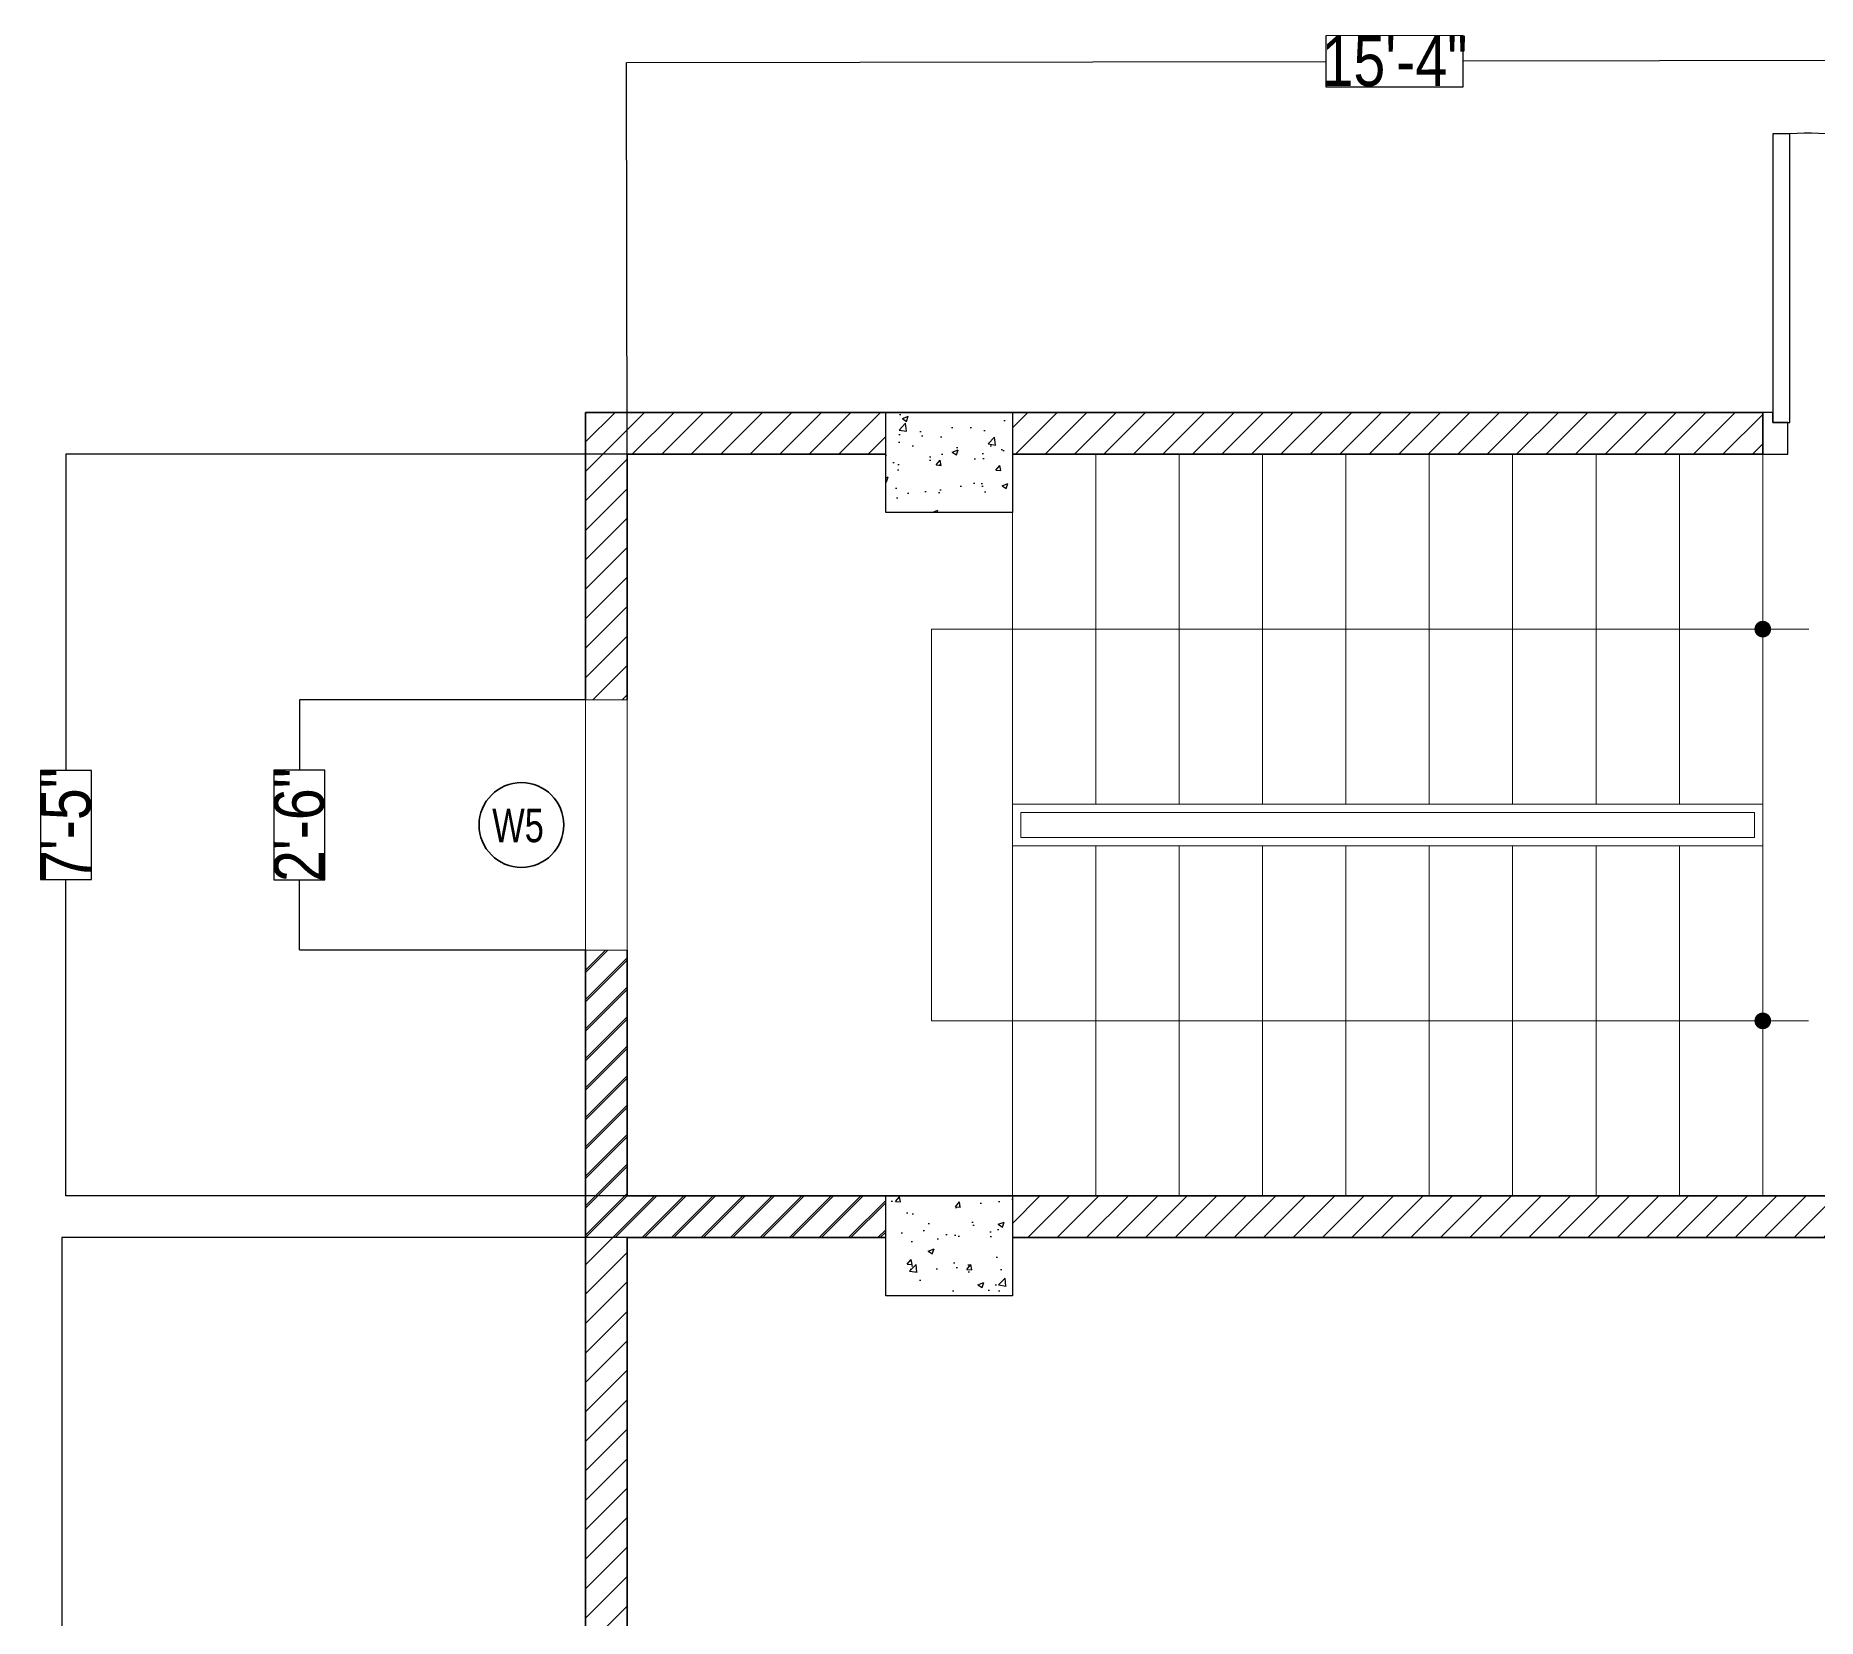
# Model space of a CAD drawing. Header units: feet. Extents: x 148946 to 3067997, y -35197 to 1690597.
# Drawn here: x 259303 to 473004, y 1443466 to 1633377 of the extents above; entities that cross this region are included whole.
import ezdxf

# ---------------------------------------------------------------- set-up
doc = ezdxf.new("R2010")
doc.units = ezdxf.units.FT
doc.header["$MEASUREMENT"] = 0
doc.header["$PDMODE"] = 35
doc.header["$PDSIZE"] = -10
for name, color, linetype, lineweight in [('A-brick wall', 7, 'Continuous', 35), ('A-RAIL', 31, 'Continuous', 18), ('A-STAIR', 240, 'Continuous', 18), ('A-Text', 255, 'Continuous', 18), ('A-window sill', 66, 'Continuous', 15), ('col', 1, 'Continuous', 30), ('DIM', 13, 'Continuous', 9), ('FOOTING', 50, 'Continuous', 25), ('Glass', 209, 'Continuous', 5), ('Hach', 252, 'Continuous', 5), ('Hatch', 252, 'Continuous', 5)]:
    doc.layers.add(name, color=color, linetype=linetype, lineweight=lineweight)
doc.styles.add('ARIAL', font='arial.ttf', dxfattribs={"width": 0.9})
doc.styles.get("Standard").update_dxf_attribs({"font": 'ARIALN.TTF'})
doc.dimstyles.new('latest', dxfattribs={"dimtxt": 960, "dimasz": 4, "dimexe": 2, "dimexo": 1.5, "dimgap": -1.5, "dimtad": 0, "dimdec": 1, "dimlfac": 0.001, "dimzin": 3, "dimdsep": 46, "dimlunit": 4, "dimtxsty": 'Standard', "dimcen": 0.09, "dimdle": 4, "dimclrd": 256, "dimclre": 256, "dimclrt": 7, "dimadec": 0, "dimazin": 0, "dimtfac": 600, "dimtdec": 1, "dimtofl": 0, "dimtmove": 2, "dimatfit": 3, "dimfxl": 2, "dimfrac": 1, "dimtolj": 1, "dimtzin": 0, "dimlwd": -1, "dimlwe": -1, "dimarcsym": 0})
pattern_1 = [(45, (35257, 6021628.3), (-1767.767, 1767.767), [])]
pattern_2 = [(50, (35257, 6021628.3), (7172.602, -627.521), [750, -8250]), (355, (35257, 6021628), (-1387.513, 7521.921), [600, -6600]), (100.4514, (35855, 6021576), (5785.094, 6894.395), [637.402, -7011.421]), (46.1842, (35257, 6023628), (10672.41, -1655.19), [1125, -12375]), (96.6356, (36146, 6023490), (9346.627, 9741.179), [956.103, -10517.13]), (351.1842, (35257, 6023628), (9346.62, 9741.186), [900, -9900]), (21, (36257, 6023128.3), (5969.0705, -4026.189), [750, -8250]), (326, (36257, 6023128), (2433.153, 7251.5), [600, -6600]), (71.4514, (36754.5, 6022793), (8402.226, 3225.305), [637.402, -7011.421]), (37.5, (35257, 6021628.3), (121.5986, 3328.9385), [0, -6520, 0, -6700, 0, -6625]), (7.5, (35257, 6021628.3), (2630.6954, 3944.117), [0, -3820, 0, -6370, 0, -2525]), (327.5, (33027, 6021628.3), (5338.2244, -225.5487), [0, -2500, 0, -7800, 0, -10350]), (317.5, (32027, 6021628.3), (5831.8617, 1001.05), [0, -3250, 0, -5180, 0, -7350])]

# ---------------------------------------------------------------- blocks, each defined once
blk = doc.blocks.new('*D113')
at = {"ltscale": 0.2, "transparency": 16777216}
for p, q in [((330257, 1489162), (262434, 1489162)), ((262436, 1489158), (262436, 1399390)), ((265500, 1399390), (259371, 1399390)), ((259371, 1399390), (259371, 1382934)), ((265500, 1382934), (265500, 1399390)), ((259371, 1382934), (265500, 1382934)), ((262436, 1293166), (262436, 1382934)), ((330257, 1293162), (262434, 1293162))]:
    blk.add_line(p, q, dxfattribs=at)
for points in [[(262435, 1489158), (262436, 1489158), (262436, 1489162)], [(262435, 1293166), (262436, 1293166), (262436, 1293162)]]:
    blk.add_solid(points, dxfattribs=at)
at = {"layer": 'Defpoints', "color": 0, "ltscale": 0.2, "transparency": 16777216}
for p in [(262436, 1489162), (330259, 1489162), (330259, 1293162)]:
    blk.add_point(p, dxfattribs=at)
at = {"color": 7, "ltscale": 0.2, "transparency": 16777216, "insert": (262436, 1391162), "char_height": 960, "attachment_point": 5, "rotation": 90}
blk.add_mtext('\\A1;{\\H6.25x;16\'-4"}', dxfattribs=at)
blk = doc.blocks.new('*D114')
at = {"ltscale": 0.2, "transparency": 16777216}
for p, q in [((330257, 1583162), (262934, 1583162)), ((262936, 1583158), (262936, 1545189)), ((265988, 1545189), (259883, 1545189)), ((259883, 1545189), (259883, 1532135)), ((265988, 1532135), (265988, 1545189)), ((259883, 1532135), (265988, 1532135)), ((262936, 1494166), (262936, 1532135)), ((330257, 1494162), (262934, 1494162))]:
    blk.add_line(p, q, dxfattribs=at)
for points in [[(262935, 1583158), (262936, 1583158), (262936, 1583162)], [(262935, 1494166), (262936, 1494166), (262936, 1494162)]]:
    blk.add_solid(points, dxfattribs=at)
at = {"layer": 'Defpoints', "color": 0, "ltscale": 0.2, "transparency": 16777216}
for p in [(262936, 1583162), (330259, 1583162), (330259, 1494162)]:
    blk.add_point(p, dxfattribs=at)
at = {"color": 7, "ltscale": 0.2, "transparency": 16777216, "insert": (262936, 1538662), "char_height": 960, "attachment_point": 5, "rotation": 90}
blk.add_mtext('\\A1;{\\H6.25x;7\'-5"}', dxfattribs=at)
blk = doc.blocks.new('*D115')
at = {"ltscale": 0.2, "transparency": 16777216}
for p, q in [((430514, 1633377), (414058, 1633353)), ((414058, 1633353), (414067, 1627223)), ((430522, 1627247), (430514, 1633377)), ((330259, 1583163), (330190, 1630168)), ((330194, 1630166), (414062, 1630288)), ((514386, 1630434), (430518, 1630312)), ((514458, 1583432), (514390, 1630436)), ((414067, 1627223), (430522, 1627247))]:
    blk.add_line(p, q, dxfattribs=at)
for points in [[(330194, 1630166), (330194, 1630165), (330190, 1630166)], [(514386, 1630435), (514386, 1630433), (514390, 1630434)]]:
    blk.add_solid(points, dxfattribs=at)
at = {"layer": 'Defpoints', "color": 0, "ltscale": 0.2, "transparency": 16777216}
for p in [(514390, 1630434), (330259, 1583162), (514458, 1583430)]:
    blk.add_point(p, dxfattribs=at)
at = {"color": 7, "ltscale": 0.2, "transparency": 16777216, "insert": (422290, 1630300), "char_height": 960, "attachment_point": 5, "rotation": 0.08348}
blk.add_mtext('\\A1;{\\H6.25x;15\'-4"}', dxfattribs=at)
blk = doc.blocks.new('*D122')
at = {"ltscale": 0.2, "transparency": 16777216}
for p, q in [((325257, 1553662), (290934, 1553662)), ((290936, 1553658), (290936, 1545251)), ((294000, 1545251), (287871, 1545251)), ((287871, 1545251), (287871, 1532073)), ((294000, 1532073), (294000, 1545251)), ((287871, 1532073), (294000, 1532073)), ((290936, 1523666), (290936, 1532073)), ((325257, 1523662), (290934, 1523662))]:
    blk.add_line(p, q, dxfattribs=at)
for points in [[(290935, 1553658), (290936, 1553658), (290936, 1553662)], [(290935, 1523666), (290936, 1523666), (290936, 1523662)]]:
    blk.add_solid(points, dxfattribs=at)
at = {"layer": 'Defpoints', "color": 0, "ltscale": 0.2, "transparency": 16777216}
for p in [(290936, 1553662), (325259, 1553662), (325259, 1523662)]:
    blk.add_point(p, dxfattribs=at)
at = {"color": 7, "ltscale": 0.2, "transparency": 16777216, "insert": (290936, 1538662), "char_height": 960, "attachment_point": 5, "rotation": 90}
blk.add_mtext('\\A1;{\\H6.25x;2\'-6"}', dxfattribs=at)

msp = doc.modelspace()

# ---------------------------------------------------------------- hatches: boundary and pattern name
at = {"layer": 'col', "ltscale": 0.2}
h = msp.add_hatch(dxfattribs=at)
h.set_pattern_fill('AR-CONC', color=3, scale=1000, style=0)
h.set_pattern_definition(pattern_2)
h.paths.add_polyline_path([(361258.84, 1576162), (361258.84, 1588162), (376458.21, 1588162), (376458.21, 1576162)])
h = msp.add_hatch(dxfattribs=at)
h.set_pattern_fill('AR-CONC', color=3, scale=1000, style=0)
h.set_pattern_definition(pattern_2)
h.paths.add_polyline_path([(361258.84, 1482162), (361258.84, 1494162), (376458.21, 1494162), (376458.21, 1482162)])
at = {"layer": 'Hach', "ltscale": 0.2}
h = msp.add_hatch(dxfattribs=at)
h.set_pattern_fill('ANSI31', color=252, scale=20000, style=0)
h.set_pattern_definition(pattern_1)
h.paths.add_polyline_path([(330258.84, 1583162), (361258.84, 1583162), (361258.84, 1588162), (325258.84, 1588162), (325258.84, 1553662), (330258.84, 1553662)])
h = msp.add_hatch(dxfattribs=at)
h.set_pattern_fill('ANSI31', color=252, scale=20000, style=0)
h.set_pattern_definition(pattern_1)
h.paths.add_polyline_path([(466458.21, 1588162), (376458.21, 1588162), (376458.21, 1583162), (466458.21, 1583162)])
h = msp.add_hatch(dxfattribs=at)
h.set_pattern_fill('ANSI31', color=252, scale=20000, style=0)
h.set_pattern_definition(pattern_1)
h.paths.add_polyline_path([(330258.84, 1523662), (325258.84, 1523662), (325258.84, 1502779.47), (330258.84, 1502779.47)])
h = msp.add_hatch(dxfattribs=at)
h.set_pattern_fill('ANSI31', color=252, scale=20000, style=0)
h.set_pattern_definition(pattern_1)
h.paths.add_polyline_path([(361258.84, 1494162), (330258.84, 1494162), (330258.84, 1502779.47), (325258.84, 1502779.47), (325258.84, 1489162), (361258.84, 1489162)])
h = msp.add_hatch(dxfattribs=at)
h.set_pattern_fill('ANSI31', color=252, scale=20000, style=0)
h.set_pattern_definition(pattern_1)
h.paths.add_polyline_path([(504258.84, 1494162), (376458.21, 1494162), (376458.21, 1489162), (504258.84, 1489162)])
at = {"layer": 'Hatch', "ltscale": 0.2}
h = msp.add_hatch(dxfattribs=at)
h.set_pattern_fill('ANSI31', color=252, scale=20000)
h.set_pattern_definition([(45, (-54800541.8, -35127838), (-1767.76695, 1767.76695), [])])
h.paths.add_polyline_path([(330258.84, 1489162), (335258.84, 1489162), (361258.84, 1489162), (361258.84, 1494162), (330258.84, 1494162), (330258.84, 1523662), (325258.84, 1523662), (325258.84, 1489162), (325258.84, 1438868.92), (330258.84, 1438868.92)])

# ---------------------------------------------------------------- linework, layer by layer
at = {"ltscale": 0.2}
msp.add_line((466458.21, 1583162), (466458.21, 1588162), dxfattribs=at)
at = {"layer": 'A-brick wall'}
for p, q in [((325258.84, 1588162), (325258.84, 1553662)), ((466458.21, 1588162), (325258.84, 1588162)), ((361258.84, 1583162), (330258.84, 1583162)), ((330258.84, 1583162), (330258.84, 1553662)), ((466458.21, 1583162), (376458.21, 1583162)), ((325258.84, 1523662), (325258.84, 1489162)), ((330258.84, 1523662), (330258.84, 1494161.85)), ((514458.21, 1494162), (330258.84, 1494162)), ((325258.99, 1489162), (325258.84, 1489162)), ((325258.84, 1489162), (325258.84, 1288162)), ((361258.84, 1489162), (330258.84, 1489162)), ((330258.84, 1489162), (330258.84, 1293162)), ((504258.84, 1489162), (376458.21, 1489162))]:
    msp.add_line(p, q, dxfattribs=at)
msp.add_circle((317571.57, 1538662), 5081.96, dxfattribs=at)
at = {"layer": 'A-RAIL'}
for points in [[(466458.21, 1536162), (376458.21, 1536162), (376458.21, 1541162), (466458.21, 1541162)], [(465458.21, 1537162), (377458.21, 1537162), (377458.21, 1540162), (465458.21, 1540162)]]:
    msp.add_lwpolyline(points, close=True, dxfattribs=at)
at = {"layer": 'A-STAIR'}
for p, q in [((376458.21, 1541162), (376458.21, 1583162)), ((386458.21, 1541162), (386458.21, 1583162)), ((396458.21, 1541162), (396458.21, 1583162)), ((406458.21, 1541162), (406458.21, 1583162)), ((416458.21, 1541162), (416458.21, 1583162)), ((426458.21, 1541162), (426458.21, 1583162)), ((436458.21, 1541162), (436458.21, 1583162)), ((446458.21, 1541162), (446458.21, 1583162)), ((456458.21, 1541162), (456458.21, 1583162)), ((466458.21, 1494162), (466458.21, 1583162)), ((376458.21, 1494162), (376458.21, 1536162)), ((386458.21, 1494162), (386458.21, 1536162)), ((396458.21, 1494162), (396458.21, 1536162)), ((406458.21, 1494162), (406458.21, 1536162)), ((416458.21, 1494162), (416458.21, 1536162)), ((426458.21, 1494162), (426458.21, 1536162)), ((436458.21, 1494162), (436458.21, 1536162)), ((446458.21, 1494162), (446458.21, 1536162)), ((456458.21, 1494162), (456458.21, 1536162))]:
    msp.add_line(p, q, dxfattribs=at)
at = {"layer": 'A-window sill'}
for p, q in [((325258.84, 1523662), (325258.84, 1553662)), ((325258.84, 1553662), (330258.84, 1553662)), ((330258.84, 1553662), (330258.84, 1523662)), ((330258.84, 1523662), (325258.84, 1523662)), ((330258.84, 1489162), (335258.84, 1489162))]:
    msp.add_line(p, q, dxfattribs=at)
at = {"layer": 'col', "color": 3}
for points in [[(361258.84, 1576162), (361258.84, 1588162), (376458.21, 1588162), (376458.21, 1576162)], [(361258.84, 1482162), (361258.84, 1494162), (376458.21, 1494162), (376458.21, 1482162)]]:
    msp.add_lwpolyline(points, close=True, dxfattribs=at)
at = {"layer": 'DIM'}
for p, q in [((471981.84, 1562162), (366758.67, 1562162)), ((366758.67, 1515162), (366758.67, 1562162)), ((366758.67, 1515162), (471947.81, 1515162))]:
    msp.add_line(p, q, dxfattribs=at)
at = {"layer": 'DIM', "const_width": 1000}
for points in [[(466458.21, 1562662, 1), (466458.21, 1561662, 1)], [(466458.21, 1515662, 1), (466458.21, 1514662, 1)]]:
    msp.add_lwpolyline(points, format="xyb", close=True, dxfattribs=at)
at = {"layer": 'FOOTING', "ltscale": 0.2}
for p, q in [((466458.21, 1588162), (466458.21, 1583162)), ((467665.5, 1588162), (466458.21, 1588162)), ((467665.5, 1586962), (467665.5, 1588162)), ((469460.5, 1586962), (467665.5, 1586962)), ((469460.5, 1583162), (469460.5, 1586962)), ((466458.21, 1583162), (469460.5, 1583162))]:
    msp.add_line(p, q, dxfattribs=at)
msp.add_lwpolyline([(467665.5, 1586962), (469695.5, 1586962), (469695.5, 1621602), (467665.5, 1621602)], close=True, dxfattribs=at)
msp.add_arc((471805.48, 1590253.93), 31419, 353.9857932, 93.850659, dxfattribs=at)
at = {"layer": 'Glass', "ltscale": 0.2}
for p, q in [((330258.84, 1553662), (325258.84, 1553662)), ((325258.84, 1553662), (325258.84, 1523662)), ((330258.84, 1523662), (330258.84, 1553662)), ((325258.84, 1523662), (330258.84, 1523662))]:
    msp.add_line(p, q, dxfattribs=at)

# ---------------------------------------------------------------- texts
at = {"layer": 'A-Text', "insert": (317162.21, 1538573.24), "char_height": 4000, "width": 42957.5174, "attachment_point": 5, "style": 'ARIAL'}
msp.add_mtext('{\\fArial Narrow|b0|i0|c0|p34;\\C4;W5}', dxfattribs=at)

# ---------------------------------------------------------------- dimensions: what is measured, and where the dimension line sits
at = {"ltscale": 0.2}
dim = msp.add_aligned_dim(p1=(330258.84, 1583162), p2=(514458.21, 1583430.39), distance=47003.63, text='{\\H6.25x;<>}', dimstyle='latest', dxfattribs=at)
dim.commit()
dim.dimension.update_dxf_attribs({"geometry": '*D115', "text_midpoint": (422290.04, 1630299.77)})
for base, p1, p2, picture, middle in [((262935.5, 1583162), (330258.84, 1494162), (330258.84, 1583162), '*D114', (262935.5, 1538662)), ((290935.5, 1553662), (325258.84, 1523662), (325258.84, 1553662), '*D122', (290935.5, 1538662)), ((262435.5, 1489162), (330258.84, 1293162), (330258.84, 1489162), '*D113', (262435.5, 1391162))]:
    dim = msp.add_linear_dim(base=base, p1=p1, p2=p2, angle=90, text='{\\H6.25x;<>}', dimstyle='latest', dxfattribs=at)
    dim.commit()
    dim.dimension.update_dxf_attribs({"geometry": picture, "text_midpoint": middle})

doc.saveas('drawing.dxf')
